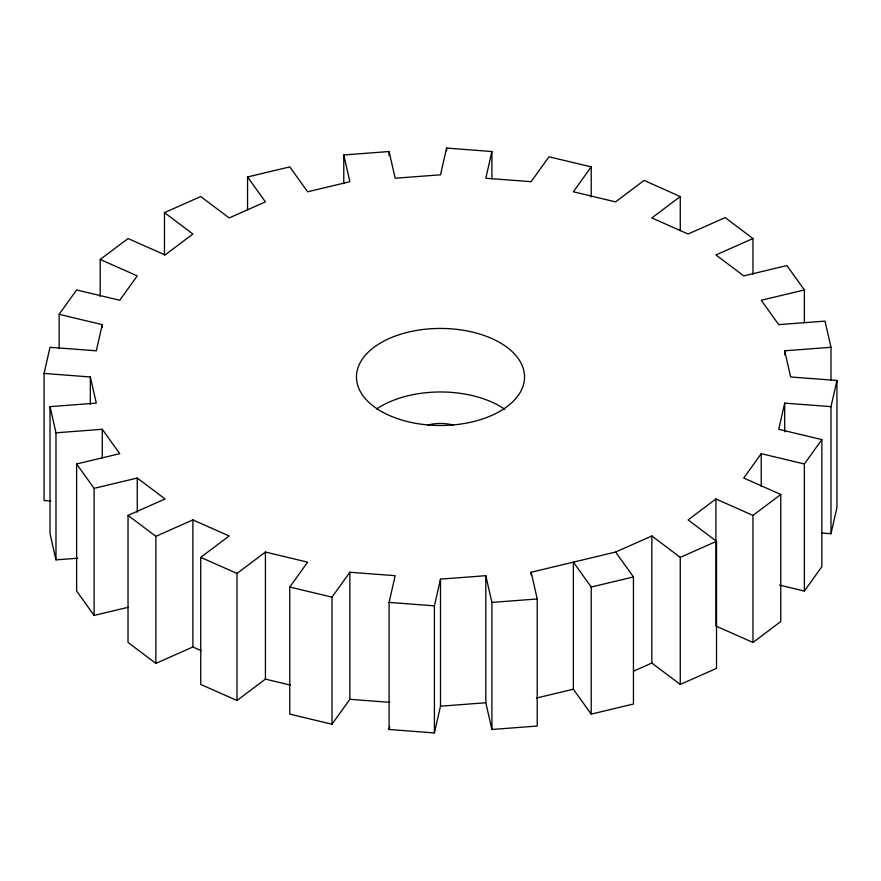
<?xml version="1.0" encoding="UTF-8"?>
<svg xmlns="http://www.w3.org/2000/svg" width="881" height="881" viewBox="0 0 881 881"><rect width="100%" height="100%" fill="white"/><g stroke="black" fill="none" stroke-linecap="round" stroke-linejoin="round"><path stroke-width="1.32" d="M50.856 501.036L44.05 500.518L44.05 373.445L50.019 347.29L96.304 350.803L102.273 324.637L59.137 314.33L59.137 348.48M491.906 178.843L491.906 151.521L446.59 148.074L440.5 174.801L395.184 178.248L389.094 151.521L343.777 154.968L343.777 183.655M830.981 380.074L830.981 347.29L784.696 350.803L790.664 376.969L836.95 380.482L830.981 406.648L784.696 403.124L778.727 429.289L821.863 439.608L804.375 463.979L761.239 453.671L743.751 478.042L780.786 494.461L752.969 515.396L715.923 498.976L688.105 519.911L716.528 541.297L716.528 668.371L680.264 684.438L680.264 557.365L651.841 535.978L615.577 552.046L531.133 572.243L537.223 598.97L537.223 726.032L491.906 729.479L491.906 602.406L485.816 575.689L440.5 579.125L440.5 706.199L434.41 732.926L389.094 729.479L389.094 602.406L395.184 575.689L349.867 572.243L332.005 597.142L332.005 724.215L289.783 714.117L289.783 587.043L307.645 562.144L265.423 552.046L237 573.432L237 700.494L200.736 684.438L200.736 557.365L229.159 535.978L192.895 519.911L155.86 536.331L128.031 515.396L165.077 498.976L137.249 478.042L94.113 488.36L76.625 463.979L119.761 453.671L102.273 429.289L55.977 432.802L50.019 406.648L96.304 403.124L90.336 376.969L44.05 373.445M491.906 151.521L485.816 178.248L531.133 181.695L548.995 156.785L591.217 166.883L591.217 196.948M389.094 729.479L389.699 726.803M434.41 732.926L434.41 605.853L440.5 579.125M821.455 532.994L830.981 533.71L836.95 507.555L836.95 380.482M59.137 314.33L76.625 289.948L119.761 300.267L137.249 275.885L100.214 259.477L100.214 296.368M591.217 166.883L573.355 191.783L615.577 201.881L644.121 180.418L680.264 196.562L680.264 230.723M332.005 724.215L349.867 699.305L349.867 572.243M779.542 585.116L804.375 591.052L821.863 566.67L821.863 439.608M100.214 259.477L128.031 238.542L165.077 254.95L192.895 234.016L164.472 212.629L200.736 196.562L229.159 217.948L265.423 201.881L247.55 176.982L289.783 166.883L307.645 191.783L349.867 181.695L343.777 154.968M680.264 196.562L651.841 217.948L688.105 234.016L725.14 217.607L752.969 238.542L752.969 274.068M237 700.494L265.423 679.119L290.488 685.11M715.923 498.976L715.923 626.05L752.969 642.458L780.786 621.523L780.786 494.461M752.969 238.542L715.923 254.95L743.751 275.885L786.887 265.566L804.375 289.948L804.375 322.743M128.031 515.396L128.031 642.458L155.86 663.393L192.895 646.984L201.364 650.74M680.264 557.365L716.528 541.297M633.714 671.08L651.841 663.052L680.264 684.438M804.375 289.948L761.239 300.267L778.727 324.637L825.023 321.125L830.981 347.29M76.625 463.979L76.625 591.052L94.113 615.434L128.097 607.306M591.217 587.043L633.45 576.945L633.45 704.018L591.217 714.117L573.355 689.217L573.355 562.144L591.217 587.043L591.217 714.117M536.408 698.049L573.355 689.217M50.019 406.648L50.019 533.71L55.977 559.875L77.759 558.224M491.906 602.406L537.223 598.97M440.5 706.199L485.816 702.752L491.906 729.479M389.094 602.406L434.41 605.853M349.867 699.305L389.854 702.344M289.783 587.043L332.005 597.142M200.736 557.365L237 573.432M615.577 552.046L633.45 576.945M830.981 406.648L830.981 533.71M804.375 463.979L804.375 591.052M784.696 350.803L784.696 354.9M784.696 403.124L784.696 431.822M761.239 453.671L761.239 486.455M752.969 515.396L752.969 642.458M651.841 535.978L651.841 663.052M531.133 572.243L531.133 574.974M485.816 575.689L485.816 702.752M446.59 148.074L446.59 150.805M389.094 151.521L389.094 155.618M265.423 552.046L265.423 679.119M247.55 176.982L247.55 209.777M192.895 519.911L192.895 646.984M164.472 212.629L164.472 254.983M155.86 536.331L155.86 663.393M137.249 478.042L137.249 512.202M102.273 324.637L102.273 327.369M102.273 429.289L102.273 457.977M94.113 488.36L94.113 615.434M90.336 376.969L90.336 404.291M55.977 432.802L55.977 559.875M428.001 425.027A29.569 17.069 0 0 1 452.999 425.027M376.605 408.982A84.036 48.521 0 0 1 504.802 409.258M383.191 412.451A84.036 48.521 0 0 0 522.389 387.871A84.036 48.521 0 0 0 415.92 330.562A84.036 48.521 0 0 0 383.191 412.451"/></g></svg>
